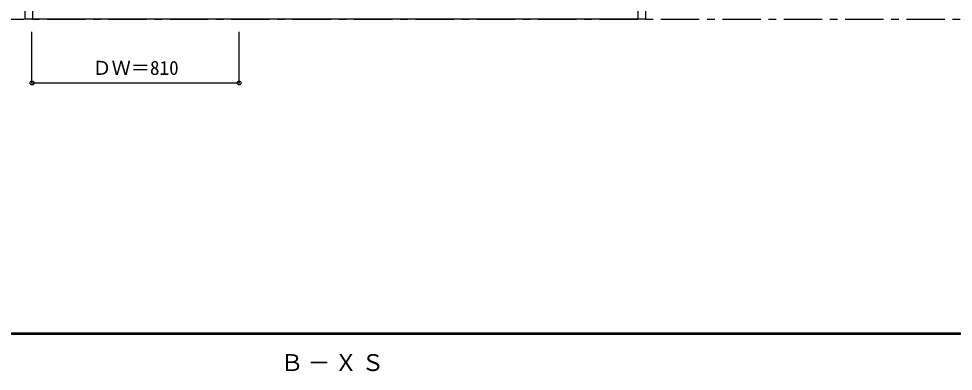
# Model space of a CAD drawing. Units: millimetres, scale not verified. Extents: x -6000 to 5700, y -4307 to 4260.
# Drawn here: x -3921 to -267, y 40 to 1420 of the extents above; entities that cross this region are included whole.
import ezdxf
from ezdxf.enums import TextEntityAlignment as Align

# ---------------------------------------------------------------- set-up
doc = ezdxf.new("R2010")
doc.units = ezdxf.units.MM
doc.header["$LTSCALE"] = 30
doc.header["$PDMODE"] = 32
doc.header["$PDSIZE"] = 15
doc.linetypes.add('CHAIN1', pattern=[8, 5, -1, 1, -1])
for name, color, linetype in [('0-1_通り芯', 7, 'CHAIN1'), ('0-4_枠', 3, 'Continuous'), ('0-A_文字', 7, 'Continuous'), ('0-B_寸法', 4, 'Continuous'), ('F-1_枠', 6, 'Continuous')]:
    doc.layers.add(name, color=color, linetype=linetype)
doc.styles.add('ＭＳ ゴシック', font='')
doc.styles.get('ＭＳ ゴシック').set_extended_font_data('MS Gothic')

msp = doc.modelspace()

# ---------------------------------------------------------------- linework, layer by layer
at = {"layer": '0-1_通り芯'}
msp.add_line((-5490, 1418), (5690, 1418), dxfattribs=at)
at = {"layer": '0-4_枠'}
for p, q in [((-3866.15, 1418), (-3866.15, 3453)), ((-1499.15, 1418), (-1499.15, 3453)), ((-1469.15, 1418), (-1469.15, 3453)), ((-1499.15, 1418), (-3866.15, 1418)), ((-3089.15, 1418), (-3059.15, 1418)), ((-1469.15, 1418), (-1499.15, 1418))]:
    msp.add_line(p, q, dxfattribs=at)
msp.add_lwpolyline([(-3866.15, 1418), (-3896.15, 1418), (-3896.15, 3453)], dxfattribs=at)
at = {"layer": '0-B_寸法'}
for p, q in [((-3869.15, 1168), (-3869.15, 1368)), ((-3059.15, 1168), (-3059.15, 1368)), ((-3869.15, 1168), (-3059.15, 1168))]:
    msp.add_line(p, q, dxfattribs=at)
at = {"layer": '0-B_寸法', "color": 7}
for p in [(-3869.15, 1168), (-3059.15, 1168)]:
    msp.add_point(p, dxfattribs=at)
at = {"layer": 'F-1_枠'}
for p, q in [((-6000, 190.5), (5700, 190.5)), ((-6000, 187.5), (5700, 187.5)), ((-6000, 184.5), (5700, 184.5))]:
    msp.add_line(p, q, dxfattribs=at)

# ---------------------------------------------------------------- texts
at = {"layer": '0-A_文字', "insert": (-2897.5, 39.5), "char_height": 65.98, "attachment_point": 7, "style": 'ＭＳ ゴシック'}
msp.add_mtext('\\T1.17;Ｂ－ＸＳ', dxfattribs=at)
at = {"layer": '0-B_寸法', "color": 7, "style": 'ＭＳ ゴシック'}
msp.add_text('ＤＷ＝810', height=54.99, dxfattribs=at).set_placement((-3632.9, 1183), align=Align.BOTTOM_LEFT)

doc.saveas('drawing.dxf')
